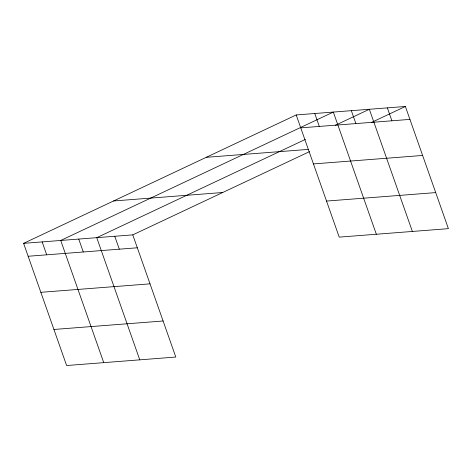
<?xml version="1.0" encoding="UTF-8"?>
<svg xmlns="http://www.w3.org/2000/svg" width="472" height="472" viewBox="0 0 472 472"><rect width="100%" height="100%" fill="white"/><g stroke="black" fill="none" stroke-linecap="round" stroke-linejoin="round"><path stroke-width="0.71" d="M23.6 243.345L132.774 234.873L175.802 357.05L66.623 365.523L23.6 243.345L296.198 114.95L405.377 106.477L448.4 228.654L339.226 237.127L296.198 114.95M305.378 139.405L96.748 237.67L139.771 359.847M335.362 125.281L369.346 109.274L412.375 231.451M132.774 234.873L309.502 151.636M371.393 122.484L405.377 106.477M300.747 127.865L409.926 119.392M206.24 157.323L308.21 149.406M313.443 163.926L422.623 155.447M113.557 200.978L222.731 192.499M326.524 201.072L435.703 192.6M28.149 256.261L137.322 247.788M40.846 292.315L150.019 283.843M53.926 329.468L163.105 320.989M387.359 107.876L391.907 120.791M351.333 110.672L355.882 123.587M376.343 234.248L333.32 112.07L60.717 240.466L103.746 362.643M314.759 113.51L319.308 126.425M114.761 236.271L119.31 249.186M78.735 239.068L83.284 251.983M42.161 241.906L46.71 254.821"/></g></svg>
